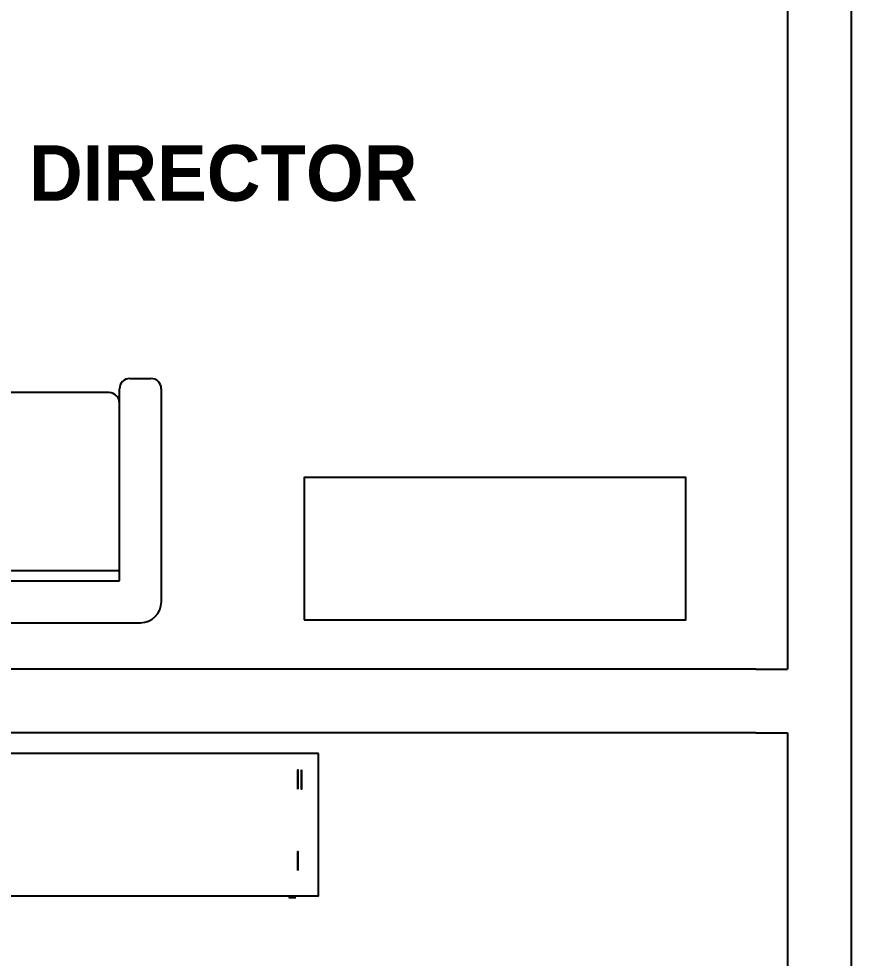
# Model space of a CAD drawing. Header units: inches. Extents: x 482566 to 494966, y -26460 to -22226.
# Drawn here: x 487890.4 to 488008.2, y -24396.6 to -24263.6 of the extents above; entities that cross this region are included whole.
import ezdxf

# ---------------------------------------------------------------- set-up
doc = ezdxf.new("R2010")
doc.units = ezdxf.units.IN
doc.header["$LTSCALE"] = 15
doc.header["$MEASUREMENT"] = 0
for name, color, linetype in [('furniture', 4, 'Continuous'), ('I-FURN', 4, 'Continuous'), ('I-WALL-IN', 3, 'Continuous')]:
    doc.layers.add(name, color=color, linetype=linetype)
doc.layers.add('I-ANNO-TEXT', color=7, linetype='Continuous', lineweight=18)
doc.styles.add('MICRO', font='')
doc.styles.get('MICRO').set_extended_font_data('MicrogrammaSSi', bold=True)

# ---------------------------------------------------------------- blocks, each defined once
blk = doc.blocks.new('A$C356546E5')
at = {"layer": 'furniture'}
for p, q in [((1.13, 49.69), (24.12, 49.69)), ((0, 46.31), (0, 48.56)), ((26.38, 2.26), (26.38, 47.44)), ((21.86, 45.18), (1.13, 45.18)), ((20.73, 4.52), (20.73, 45.18)), ((21.86, 4.52), (21.86, 45.18)), ((1.53, 44.05), (1.53, 25.98)), ((21.86, 24.85), (2.66, 24.85)), ((1.53, 23.72), (1.53, 5.65)), ((1.13, 4.52), (21.86, 4.52)), ((0, 3.39), (0, 1.13)), ((1.13, 0), (24.12, 0))]:
    blk.add_line(p, q, dxfattribs=at)
for centre, major_axis, start_param, end_param in [((1.13, 48.56), (-0.799, 0.799), -0.785398, 0.785398), ((24.12, 47.44), (1.6, 1.6), 5.497787, 7.068583), ((1.13, 46.31), (0.799, 0.799), 2.356194, 3.926991), ((2.66, 44.05), (0.799, 0.799), 0.785398, 2.356194), ((2.66, 25.98), (0.799, 0.799), 2.356194, 3.926991), ((2.66, 23.72), (0.799, 0.799), 0.785398, 2.356194), ((2.66, 5.65), (0.799, 0.799), 2.356194, 3.926991), ((1.13, 3.39), (-0.799, 0.799), -0.785398, 0.785398), ((24.12, 2.26), (-1.6, 1.6), 2.356194, 3.926991), ((1.13, 1.13), (0.799, 0.799), 2.356194, 3.926991)]:
    blk.add_ellipse(centre, major_axis=major_axis, ratio=1, start_param=start_param, end_param=end_param, dxfattribs=at)

msp = doc.modelspace()

# ---------------------------------------------------------------- linework, layer by layer
at = {"layer": 'I-FURN'}
for points, elevation in [([(487930.82, -24348.71), (487984.82, -24348.71), (487984.82, -24328.55), (487930.82, -24328.55)], 13.86), ([(487932.83, -24367.64), (487871.99, -24367.64), (487871.99, -24387.8), (487932.83, -24387.8)], 3.33)]:
    msp.add_lwpolyline(points, close=True, dxfattribs=dict(at, elevation=elevation))
at = {"layer": 'I-FURN', "extrusion": (-1, -2.44921e-16, 2.22045e-16)}
for centre in [(24371.33, 4.68, -487929.93), (24382.85, 4.68, -487929.93)]:
    msp.add_circle(centre, 1.35, dxfattribs=at)
at = {"layer": 'I-FURN', "extrusion": (1, 2.44921e-16, 2.22045e-16)}
msp.add_circle((-24371.33, 4.68, 487930.42), 1.35, dxfattribs=at)
at = {"layer": 'I-FURN', "extrusion": (0, -1, 0)}
for radius in [0.473, 0.383]:
    msp.add_circle((487929.14, 24.43, 24388.04), radius, dxfattribs=at)
at = {"layer": 'I-WALL-IN'}
for p, q in [((488008.24, -23928.78, 6.93), (488008.24, -25284.97, 6.93)), ((487999.24, -24132.86, 6.93), (487999.24, -24355.72, 6.93)), ((487994.74, -24355.72, 6.93), (487802.45, -24355.72, 6.93)), ((487994.74, -24355.72, 6.93), (487999.24, -24355.72, 6.93)), ((487947.15, -24364.72, 6.93), (487802.45, -24364.72, 6.93)), ((487994.74, -24364.72, 6.93), (487802.45, -24364.72, 6.93)), ((487994.74, -24364.72, 6.93), (487999.24, -24364.72, 6.93)), ((487999.24, -24364.72, 6.93), (487999.24, -24743.85, 6.93))]:
    msp.add_line(p, q, dxfattribs=at)

# ---------------------------------------------------------------- block references
at = {"layer": 'furniture', "xscale": 1.310553119927292, "yscale": 1.310553119927292, "zscale": 1.310553119927292, "rotation": 270}
msp.add_blockref('A$C356546E5', (487845.46, -24314.55, 6.93), dxfattribs=at)

# ---------------------------------------------------------------- texts
at = {"layer": 'I-ANNO-TEXT', "insert": (487891.86, -24289.5, 13.86), "char_height": 7.875, "attachment_point": 7, "style": 'MICRO'}
msp.add_mtext_dynamic_manual_height_columns('{\\fBahnschrift Light|b1|i0|c0|p34;DIRECTOR  }', width=7.4099, gutter_width=1.5, heights=[0], dxfattribs=at)

doc.saveas('drawing.dxf')
